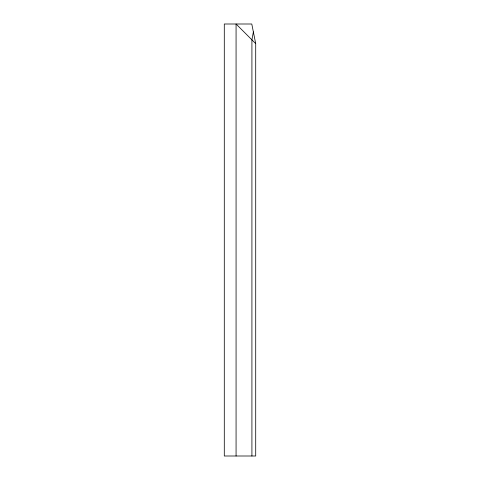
<?xml version="1.0" encoding="UTF-8"?>
<svg xmlns="http://www.w3.org/2000/svg" width="480" height="480" viewBox="0 0 480 480"><rect width="100%" height="100%" fill="white"/><g stroke="black" fill="none" stroke-linecap="round" stroke-linejoin="round"><path stroke-width="0.72" d="M253.368 31.92L251.916 39.846L251.916 456M255.708 43.638L251.784 24L224.292 24L224.292 456L255.708 456L255.708 43.638L236.07 24L236.07 456"/></g></svg>
